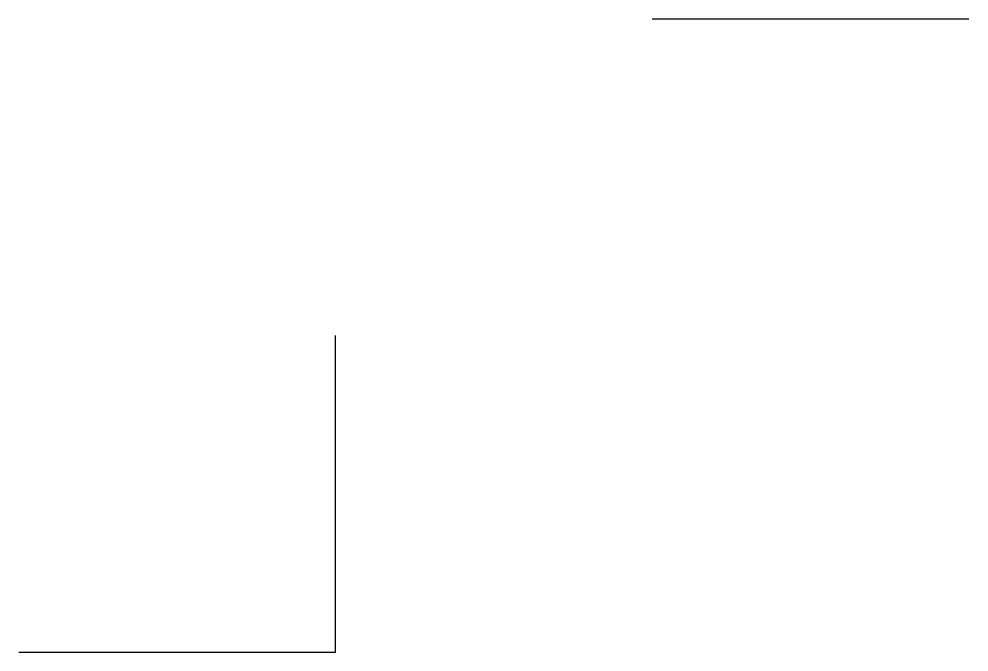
# Model space of a CAD drawing. Extents: x 0 to 15, y 0 to 10.
import ezdxf

# ---------------------------------------------------------------- set-up
doc = ezdxf.new("R2010")
doc.units = 0
doc.layers.get('0').update_dxf_attribs({"linetype": 'CONTINUOUS'})

msp = doc.modelspace()

# ---------------------------------------------------------------- linework, layer by layer
for points in [[(10, 10), (15, 10)], [(0, 0), (5, 0), (5, 5)]]:
    msp.add_lwpolyline(points)

doc.saveas('drawing.dxf')
